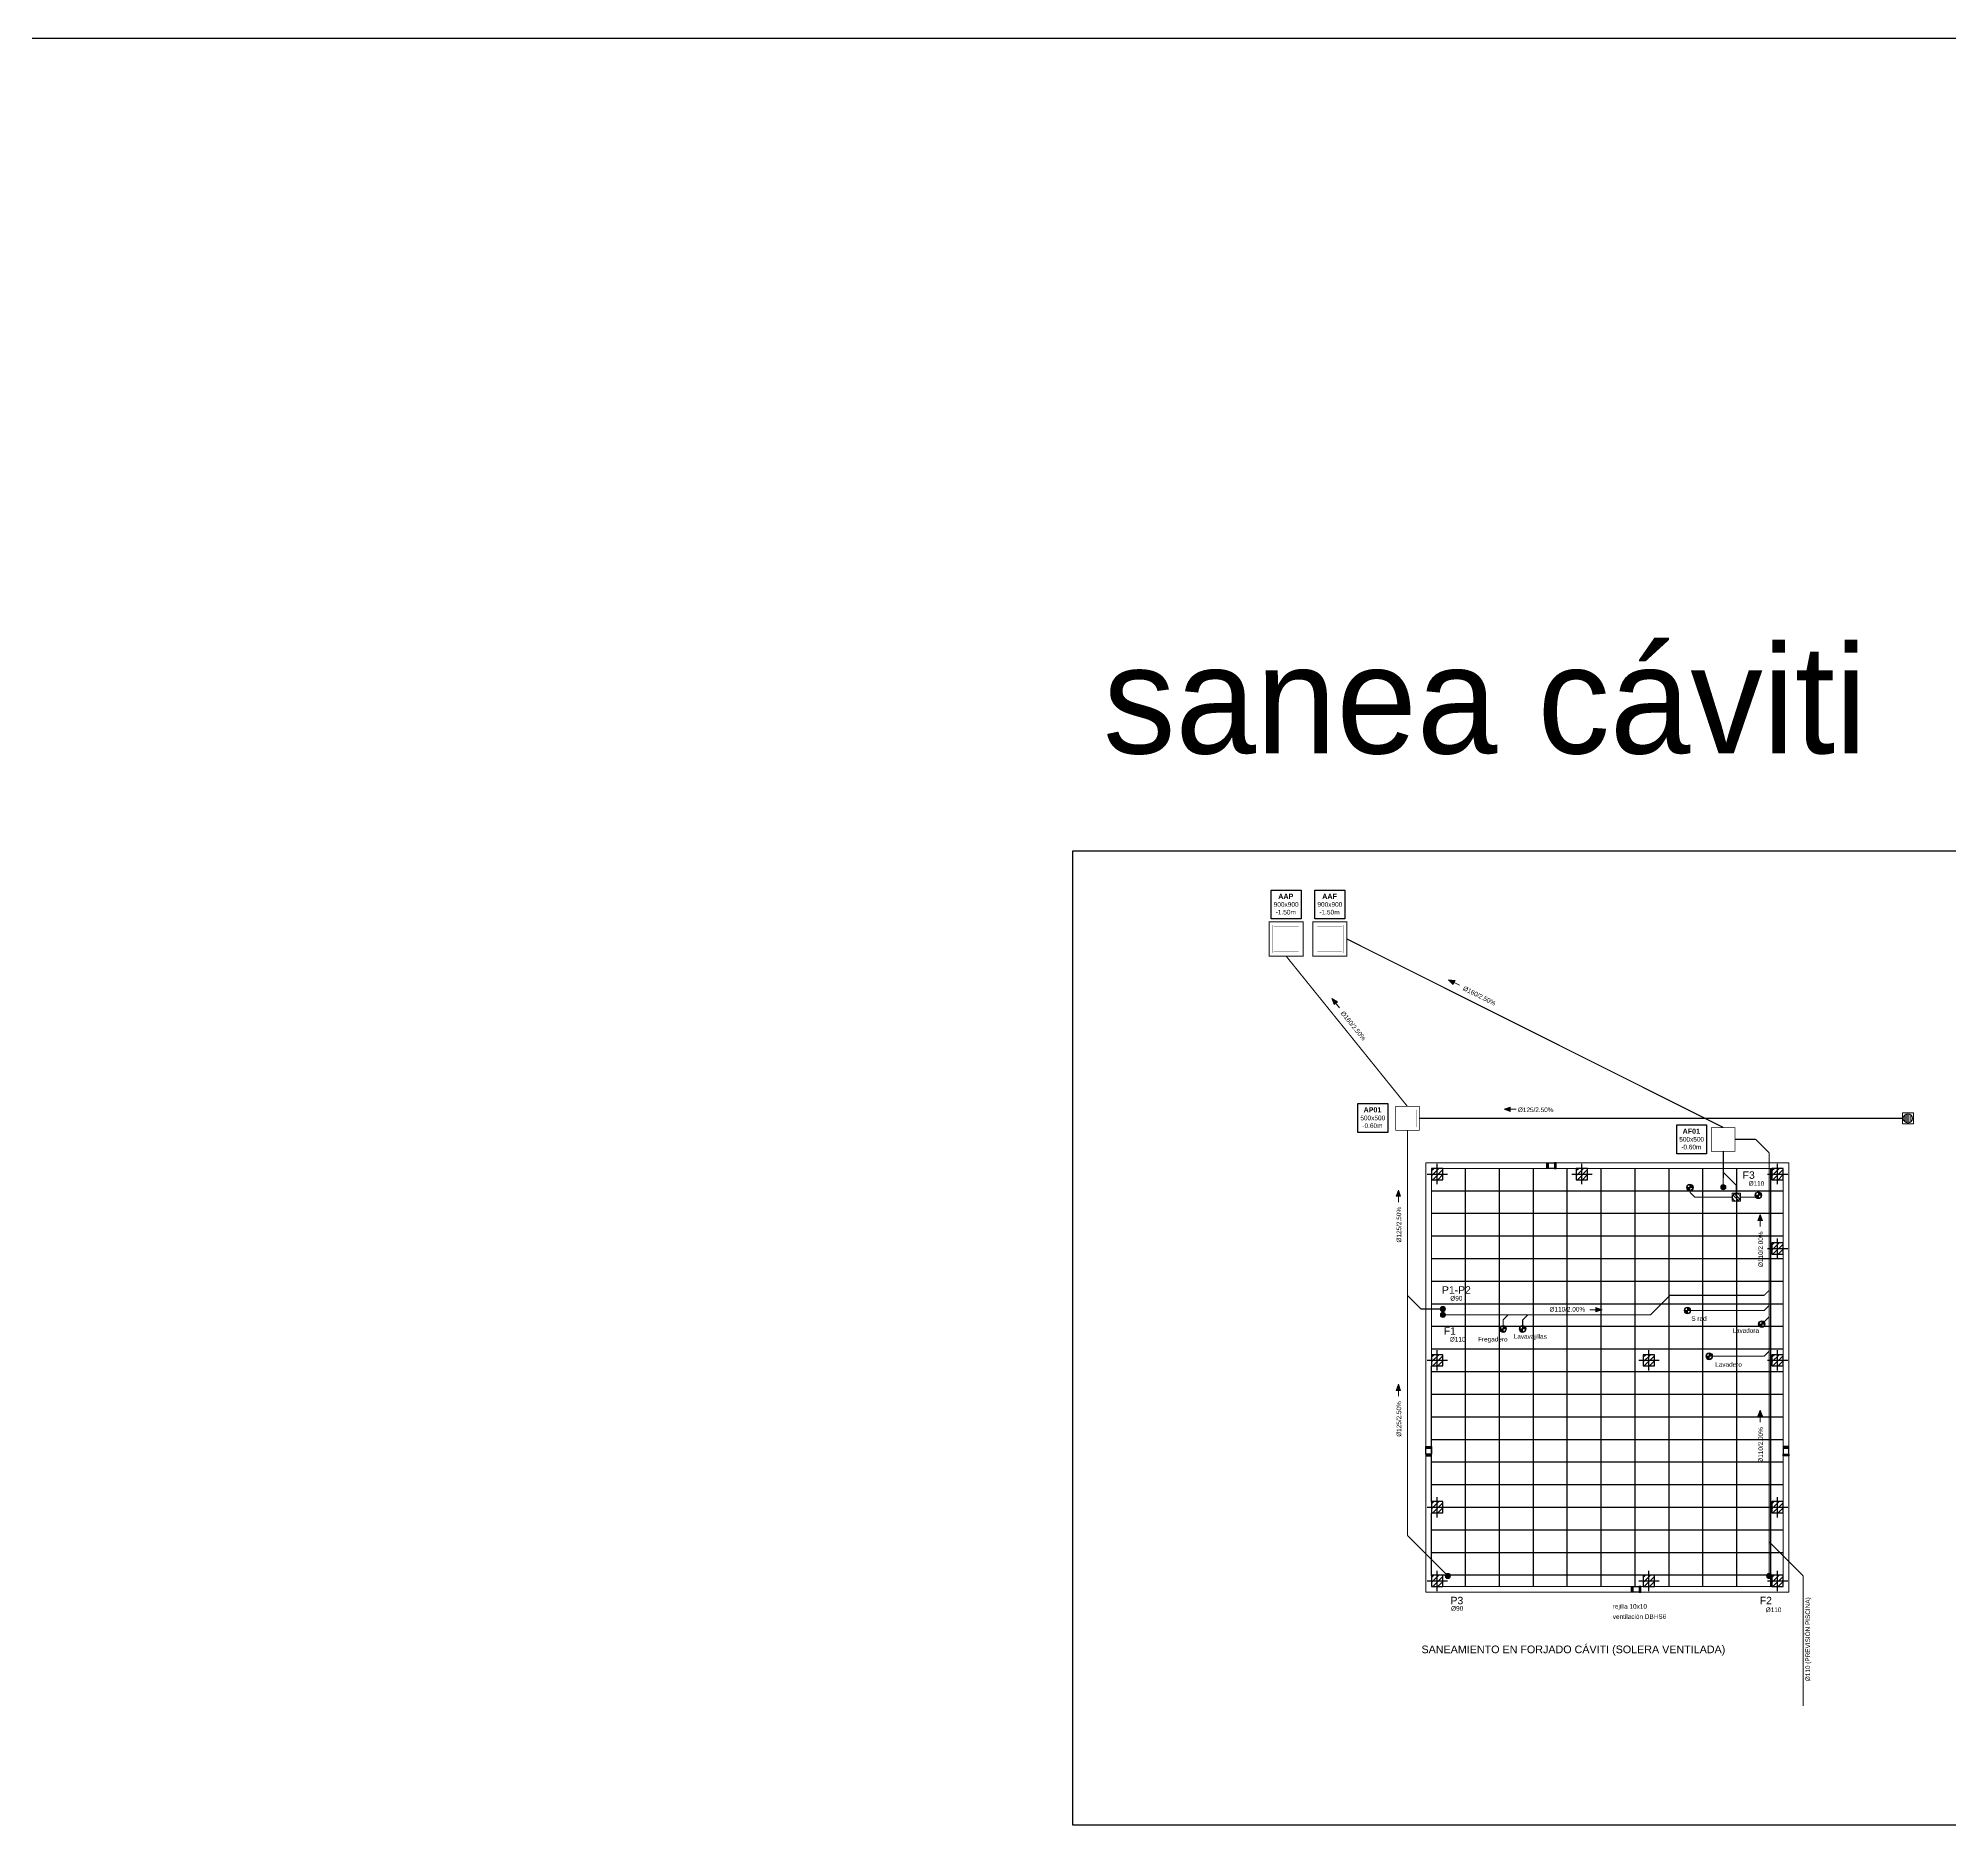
# Model space of a CAD drawing. Header units: millimetres. Extents: x 441156 to 441876, y 4514765 to 4515211.
# Drawn here: x 441236.85 to 441279.12, y 4515058.15 to 4515097.66 of the extents above; entities that cross this region are included whole.
import ezdxf
from ezdxf.enums import TextEntityAlignment as Align

# ---------------------------------------------------------------- set-up
doc = ezdxf.new("R2010")
doc.units = ezdxf.units.MM
doc.linetypes.add('CONTINUA', pattern=[0])
doc.layers.add('01_cartela', color=6, linetype='Continuous', plot=False)
for name, color, linetype in [('01_FECALES', 170, 'Continuous'), ('01_texto cartela', 5, 'Continuous'), ('01_textos', 7, 'Continuous'), ('01_ventanas', 2, 'Continuous'), ('PILAR_EJES', 1, 'Continuous'), ('PILAR_HORMIGON', 2, 'Continuous'), ('PILAR_RAYA', 4, 'Continuous')]:
    doc.layers.add(name, color=color, linetype=linetype)
for name, color, linetype, lineweight in [('01_varios', 4, 'Continuous', 0), ('INGIN SANEAMIENTO BAJANTE FECALES', 10, 'Continuous', 5), ('INGIN SANEAMIENTO BAJANTE PLUVIALES', 170, 'Continuous', 5), ('INGIN SANEAMIENTO ENTERRADO FECALES', 10, 'Continuous', 25), ('INGIN SANEAMIENTO ENTERRADO PLUVIALES', 170, 'Continuous', 25), ('INGIN SANEAMIENTO TEXTO ENTERRADO', 7, 'Continuous', 0), ('Instalaciones_ventilación_extracción', 86, 'Continuous', 25)]:
    doc.layers.add(name, color=color, linetype=linetype, lineweight=lineweight)
doc.layers.add('INGIN SANEAMIENTO INTERIOR', color=7, linetype='Continuous', lineweight=20, true_color=0x046206)
doc.styles.add('Century Gothic_6', font='', dxfattribs={"height": 11})
doc.styles.add('Estilo1', font='swissel.ttf')
doc.styles.add('NIEVES2', font='sanss___.ttf')
doc.styles.add('NIEVES3', font='swisseb.ttf')
doc.styles.get('Century Gothic_6').set_extended_font_data('Century Gothic')
doc.linetypes.add('FLE2', pattern='A,1e-05,[1,fle2.shx,S=1,R=0,X=0,Y=0],-1', length=1.00001)

# ---------------------------------------------------------------- blocks, each defined once
blk = doc.blocks.new('BAJANTE FECALES')
at = {"layer": 'INGIN SANEAMIENTO BAJANTE FECALES', "lineweight": 0}
h = blk.add_hatch(dxfattribs=at)
h.set_pattern_fill('GOST_WOOD', color=256, scale=0.005)
edge = h.paths.add_edge_path(flags=17)
edge.add_arc((57.049, 39.966), 0.0688, 0, 360)
edge = h.paths.add_edge_path()
edge.add_arc((57.049, 39.966), 0.0918, 0, 360)
h = blk.add_hatch(color=256, dxfattribs=at)
h.dxf.hatch_style = 1
edge = h.paths.add_edge_path()
edge.add_arc((57.049, 39.966), 0.0688, 0, 360)
for radius in [0.0918, 0.0688]:
    blk.add_circle((57.049, 39.966), radius, dxfattribs=at)
blk = doc.blocks.new('BOTE_SIFONICO')
at = {"layer": 'INGIN SANEAMIENTO INTERIOR', "ltscale": 0.5}
for p, q in [((-0.062, -0.036), (0.036, 0.062)), ((-0.036, -0.062), (0.062, 0.036))]:
    blk.add_line(p, q, dxfattribs=at)
blk.add_lwpolyline([(-0.075, -0.075), (0.075, -0.075), (0.075, 0.075), (-0.075, 0.075), (-0.075, -0.075)], close=True, dxfattribs=at)
blk.add_circle((0, 0), 0.0712, dxfattribs=at)
blk = doc.blocks.new('SIFON')
at = {"layer": 'INGIN SANEAMIENTO INTERIOR', "linetype": 'Continuous', "lineweight": 0}
h = blk.add_hatch(color=256, dxfattribs=at)
h.dxf.hatch_style = 1
edge = h.paths.add_edge_path()
edge.add_line((1065.928, 523.956), (1065.852, 523.956))
edge.add_arc((1065.928, 523.956), 0.076, 180, 270)
edge.add_line((1065.928, 523.88), (1065.928, 523.956))
edge = h.paths.add_edge_path()
edge.add_line((1065.928, 524.032), (1065.928, 523.956))
edge.add_line((1065.928, 523.956), (1066.004, 523.956))
edge.add_arc((1065.928, 523.956), 0.076, 0, 90)
for points in [[(1065.852, 523.956), (1066.004, 523.956)], [(1065.928, 524.032), (1065.928, 523.88)]]:
    blk.add_lwpolyline(points, dxfattribs=at)
for radius in [0.0891, 0.076]:
    blk.add_circle((1065.928, 523.956), radius, dxfattribs=at)
blk = doc.blocks.new('B PLUVIALES')
at = {"layer": 'INGIN SANEAMIENTO BAJANTE PLUVIALES', "lineweight": 0}
h = blk.add_hatch(color=256, dxfattribs=at)
h.dxf.hatch_style = 1
edge = h.paths.add_edge_path()
edge.add_arc((57.049, 40.386), 0.0688, 0, 360)
for radius in [0.0918, 0.0688]:
    blk.add_circle((57.049, 40.386), radius, dxfattribs=at)
blk = doc.blocks.new('Ejes del pilar')
at = {"layer": 'PILAR_EJES'}
for p, q in [((-0.5, 0), (0.5, 0)), ((0, -0.5), (0, 0.5))]:
    blk.add_line(p, q, dxfattribs=at)
blk = doc.blocks.new('707288125-RAYADO P13')
at = {"layer": 'PILAR_RAYA'}
for p, q in [((-0.00125, -0.00036), (0.00036, 0.00125)), ((-0.00125, 0.00077), (-0.00077, 0.00125)), ((-0.00101, -0.00125), (0.00125, 0.00101)), ((0.00012, -0.00125), (0.00125, -0.00012))]:
    blk.add_line(p, q, dxfattribs=at)
blk = doc.blocks.new('ARQUETA FECALES 1')
at = {"layer": 'INGIN SANEAMIENTO ENTERRADO FECALES'}
for points, const_width in [([(13.525, 21.29), (13.525, 21.824), (14.059, 21.824), (14.059, 21.29)], 0.015), ([(13.574, 21.339), (13.574, 21.775), (14.01, 21.775), (14.01, 21.339)], 0.0015), ([(13.597, 21.362), (13.597, 21.753), (13.988, 21.753), (13.988, 21.362)], 0.0015)]:
    blk.add_lwpolyline(points, close=True, dxfattribs=dict(at, const_width=const_width))

msp = doc.modelspace()

# ---------------------------------------------------------------- hatches: boundary and pattern name
at = {"layer": 'INGIN SANEAMIENTO BAJANTE PLUVIALES', "lineweight": 0}
h = msp.add_hatch(dxfattribs=at)
h.set_pattern_fill('JIS_RC_18', color=256, scale=0.002397, angle=45)
h.set_pattern_definition([(90, (441194.00253, 4515025.477223), (-0.043142653, 9e-18), []), (90, (441194.004225, 4515025.478918), (-0.043142653, 9e-18), []), (90, (441194.00592, 4515025.480612), (-0.043142653, 9e-18), [])])
edge = h.paths.add_edge_path()
edge.add_arc((441278.19823386, 4515073.77457423), 0.10331887, 0, 360)
at = {"layer": 'INGIN SANEAMIENTO TEXTO ENTERRADO'}
h = msp.add_hatch(color=256, dxfattribs=at)
h.dxf.hatch_style = 1
h.paths.add_polyline_path([(441268.18256973, 4515076.82185693), (441268.13878801, 4515076.73445182), (441268.04042219, 4515076.83839164)])
h = msp.add_hatch(color=256, dxfattribs=at)
h.dxf.hatch_style = 1
h.paths.add_polyline_path([(441265.58308973, 4515076.35055198), (441265.50700693, 4515076.28916876), (441265.46059399, 4515076.42453921)])
h = msp.add_hatch(color=256, dxfattribs=at)
h.dxf.hatch_style = 1
h.paths.add_polyline_path([(441269.40337384, 4515073.92569558), (441269.40337384, 4515074.02345289), (441269.26887405, 4515073.97457423)])
h = msp.add_hatch(color=256, dxfattribs=at)
h.dxf.hatch_style = 1
h.paths.add_polyline_path([(441266.97870333, 4515072.05501884), (441266.88094602, 4515072.05501884), (441266.92982468, 4515072.18951864)])
h = msp.add_hatch(color=256, dxfattribs=at)
h.dxf.hatch_style = 1
h.paths.add_polyline_path([(441274.97816657, 4515071.51268831), (441274.88040926, 4515071.51268831), (441274.92928792, 4515071.64718811)])
h = msp.add_hatch(color=256, dxfattribs=at)
h.dxf.hatch_style = 1
h.paths.add_polyline_path([(441271.29785578, 4515069.49174151), (441271.29785578, 4515069.58949882), (441271.43235558, 4515069.54062016)])
h = msp.add_hatch(color=256, dxfattribs=at)
h.dxf.hatch_style = 1
h.paths.add_polyline_path([(441266.97870333, 4515067.75859624), (441266.88094602, 4515067.75859624), (441266.92982468, 4515067.89309604)])
h = msp.add_hatch(color=256, dxfattribs=at)
h.dxf.hatch_style = 1
h.paths.add_polyline_path([(441274.97817603, 4515067.18442335), (441274.88041872, 4515067.18442335), (441274.92929738, 4515067.31892315)])
at = {"layer": 'Instalaciones_ventilación_extracción'}
h = msp.add_hatch(color=256, dxfattribs=at)
h.dxf.hatch_style = 1
h.paths.add_polyline_path([(441270.21132716, 4515072.66776152), (441270.24395919, 4515072.66776152), (441270.24395919, 4515072.79276152), (441270.21132716, 4515072.79276152)])
h = msp.add_hatch(color=256, dxfattribs=at)
h.dxf.hatch_style = 1
h.paths.add_polyline_path([(441270.38330115, 4515072.66776152), (441270.41593318, 4515072.66776152), (441270.41593318, 4515072.79276152), (441270.38330115, 4515072.79276152)])
h = msp.add_hatch(color=256, dxfattribs=at)
h.dxf.hatch_style = 1
h.paths.add_polyline_path([(441267.53929752, 4515066.51588677), (441267.53929752, 4515066.48325475), (441267.66429752, 4515066.48325475), (441267.66429752, 4515066.51588677)])
h = msp.add_hatch(color=256, dxfattribs=at)
h.dxf.hatch_style = 1
h.paths.add_polyline_path([(441267.53929752, 4515066.34391278), (441267.53929752, 4515066.31128076), (441267.66429752, 4515066.31128076), (441267.66429752, 4515066.34391278)])
h = msp.add_hatch(color=256, dxfattribs=at)
h.dxf.hatch_style = 1
h.paths.add_polyline_path([(441275.5642977, 4515066.51588677), (441275.5642977, 4515066.48325475), (441275.4392977, 4515066.48325475), (441275.4392977, 4515066.51588677)])
h = msp.add_hatch(color=256, dxfattribs=at)
h.dxf.hatch_style = 1
h.paths.add_polyline_path([(441275.5642977, 4515066.34391278), (441275.5642977, 4515066.31128076), (441275.4392977, 4515066.31128076), (441275.4392977, 4515066.34391278)])
h = msp.add_hatch(color=256, dxfattribs=at)
h.dxf.hatch_style = 1
h.paths.add_polyline_path([(441272.0843889, 4515063.29276124), (441272.11702093, 4515063.29276124), (441272.11702093, 4515063.41776124), (441272.0843889, 4515063.41776124)])
h = msp.add_hatch(color=256, dxfattribs=at)
h.dxf.hatch_style = 1
h.paths.add_polyline_path([(441272.2563629, 4515063.29276124), (441272.28899492, 4515063.29276124), (441272.28899492, 4515063.41776124), (441272.25636289, 4515063.41776124)])

# ---------------------------------------------------------------- linework, layer by layer
at = {"layer": '01_cartela', "color": 3}
msp.add_lwpolyline([(441259.72072879, 4515079.68556864), (441259.72072879, 4515058.15054463), (441290.35871685, 4515058.15054463), (441290.35871685, 4515079.68556864)], close=True, dxfattribs=at)
at = {"layer": '01_texto cartela', "color": 7}
msp.add_line((441156.6844611, 4515097.66385773), (441652.55003003, 4515097.66385773), dxfattribs=at)
at = {"layer": '01_varios'}
for points in [[(441267.53929752, 4515072.79276096), (441275.5642977, 4515072.79276096), (441275.5642977, 4515063.29276096), (441267.53929752, 4515063.29276096)], [(441267.66429752, 4515072.66776096), (441275.4392977, 4515072.66776096), (441275.4392977, 4515063.41776096), (441267.66429752, 4515063.41776096)]]:
    msp.add_lwpolyline(points, close=True, dxfattribs=at)
at = {"layer": '01_ventanas', "linetype": 'CONTINUA'}
for p, q in [((441268.41429752, 4515063.41584029, -0.00000102), (441268.41429752, 4515072.66584029, -0.00000071)), ((441269.16429752, 4515063.41584029, -0.00000102), (441269.16429752, 4515072.66584029, -0.00000071)), ((441269.91429752, 4515063.41584029, -0.00000102), (441269.91429752, 4515072.66584029, -0.00000071)), ((441270.66429752, 4515063.41584029, -0.00000102), (441270.66429752, 4515072.66776096, 0.00000024)), ((441271.41429752, 4515063.41584029, -0.00000102), (441271.41429752, 4515072.66584029, -0.00000071)), ((441272.16429752, 4515063.41584029, -0.00000102), (441272.16429752, 4515072.66584029, -0.00000071)), ((441272.91429752, 4515063.41584029, -0.00000102), (441272.91429752, 4515072.66584029, -0.00000071)), ((441273.66429752, 4515063.41584029, -0.00000102), (441273.66429752, 4515072.66584029, -0.00000071)), ((441274.41429752, 4515063.41584029, -0.00000102), (441274.41429752, 4515072.66584029, -0.00000071)), ((441275.16429752, 4515063.41584029, -0.00000102), (441275.16429752, 4515072.66584029, -0.00000071)), ((441275.4392977, 4515072.16776096, -0.00000053), (441267.66429752, 4515072.16776096, -0.00000053)), ((441275.4392977, 4515071.66776096, -0.00000053), (441267.66429752, 4515071.66776096, -0.00000053)), ((441275.4392977, 4515071.16776096, -0.00000053), (441267.66429752, 4515071.16776096, -0.00000053)), ((441275.4392977, 4515070.66776096, -0.00000053), (441267.66429752, 4515070.66776096, -0.00000053)), ((441275.4392977, 4515070.16776096, -0.00000053), (441267.66429752, 4515070.16776096, -0.00000053)), ((441275.4392977, 4515069.66776096, -0.00000053), (441267.66429752, 4515069.66776096, -0.00000053)), ((441275.4392977, 4515069.16776096, -0.00000053), (441267.66429752, 4515069.16776096, -0.00000053)), ((441275.4392977, 4515068.66776096, -0.00000027), (441267.66429752, 4515068.66776096, 0.00000001)), ((441267.66429752, 4515065.29583378, -0.00000077), (441267.66429752, 4515068.29583917, -0.00000036)), ((441275.4392977, 4515068.16776096, -0.00000053), (441267.66429752, 4515068.16776096, -0.00000053)), ((441275.4392977, 4515067.66776096, -0.00000053), (441267.66429752, 4515067.66776096, -0.00000053)), ((441275.4392977, 4515067.16776096, -0.00000053), (441267.66429752, 4515067.16776096, -0.00000053)), ((441275.4392977, 4515066.66776096, -0.00000053), (441267.66429752, 4515066.66776096, -0.00000053)), ((441275.4392977, 4515066.16776096, -0.00000053), (441267.66429752, 4515066.16776096, -0.00000053)), ((441275.4392977, 4515065.66776096, -0.00000053), (441267.66429752, 4515065.66776096, -0.00000053)), ((441267.66429752, 4515063.66584001, 0.0000002), (441267.66429752, 4515065.04583378, -0.0000008)), ((441275.18929734, 4515065.16776096, -0.00000027), (441267.91429752, 4515065.16776096, -0.00000052)), ((441275.4392977, 4515064.66776096, -0.00000053), (441267.66429752, 4515064.66776096, -0.00000053)), ((441275.4392977, 4515064.16776096, -0.00000053), (441267.66429752, 4515064.16776096, -0.00000053)), ((441275.4392977, 4515063.66776096, -0.00000027), (441267.91429752, 4515063.66776096))]:
    msp.add_line(p, q, dxfattribs=at)
at = {"layer": 'INGIN SANEAMIENTO BAJANTE PLUVIALES', "lineweight": 0, "elevation": -0.00000053}
msp.add_lwpolyline([(441278.07556865, 4515073.65190902), (441278.07556865, 4515073.89723945), (441278.32089907, 4515073.89723945), (441278.32089907, 4515073.65190902)], close=True, dxfattribs=at)
at = {"layer": 'INGIN SANEAMIENTO BAJANTE PLUVIALES', "lineweight": 0}
msp.add_circle((441278.19823386, 4515073.77457423, -0.00000053), 0.10331887, dxfattribs=at)
at = {"layer": 'INGIN SANEAMIENTO ENTERRADO FECALES', "color": 170}
for points, const_width, elevation in [([(441264.82464245, 4515077.36278937), (441264.06864245, 4515077.36278951), (441264.06864258, 4515078.11878951), (441264.82464258, 4515078.11878937)], 0.02121995, 0.00000034), ([(441264.75476605, 4515077.4326658), (441264.13851887, 4515077.43266591), (441264.13851898, 4515078.04891308), (441264.75476616, 4515078.04891298)], 0.002122, 0.00000034), ([(441264.72303552, 4515077.46439634), (441264.17024941, 4515077.46439644), (441264.17024951, 4515078.01718254), (441264.72303562, 4515078.01718244)], 0.002122, 0.00000034), ([(441267.39231214, 4515073.51207423), (441266.86731214, 4515073.51207433), (441266.86731224, 4515074.03707433), (441267.39231224, 4515074.03707423)], 0.01473608, -0.00000053), ([(441267.34378687, 4515073.56059953), (441266.91583744, 4515073.5605996), (441266.91583751, 4515073.98854903), (441267.34378694, 4515073.98854896)], 0.00147361, -0.00000053), ([(441267.32175177, 4515073.58263463), (441266.93787253, 4515073.58263469), (441266.9378726, 4515073.96651393), (441267.32175184, 4515073.96651387)], 0.00147361, -0.00000053)]:
    msp.add_lwpolyline(points, close=True, dxfattribs=dict(at, const_width=const_width, elevation=elevation))
at = {"layer": 'INGIN SANEAMIENTO ENTERRADO FECALES', "const_width": 0.025}
for points, elevation in [([(441265.79232365, 4515077.74078932), (441274.11406509, 4515073.57238095)], 0.00000034), ([(441274.11362375, 4515072.30988727), (441274.114065, 4515073.04738095)], -0.00000053), ([(441274.37656504, 4515073.3098809), (441274.82929718, 4515073.3098809)], -0.00000053), ([(441274.82929718, 4515073.3098809), (441275.12929652, 4515073.0098809)], -0.00000053), ([(441275.12929652, 4515073.0098809), (441275.12927619, 4515063.70992215)], -0.00000053), ([(441274.40376655, 4515072.29218761), (441274.11652652, 4515072.57942764)], -0.00000053), ([(441273.37953045, 4515072.16997674), (441273.37953045, 4515072.13713246), (441273.48651382, 4515072.03014909), (441274.31376655, 4515072.03014909)], -0.00000053), ([(441274.40376655, 4515072.12014909), (441274.40376655, 4515072.29218761)], -0.00000053), ([(441274.49376655, 4515072.03014909), (441274.82807739, 4515072.03014909)], -0.00000053), ([(441267.97146094, 4515069.42731721), (441272.50149171, 4515069.42731721), (441272.93354994, 4515069.85937544), (441275.01758089, 4515069.85937552), (441275.12928988, 4515069.97108451)], -0.00000106), ([(441273.39815334, 4515069.52461138), (441275.01758802, 4515069.52461138), (441275.12929701, 4515069.63632037)], -0.00000172), ([(441275.01758802, 4515069.27605184), (441275.12928861, 4515069.38775242)], -0.00000172), ([(441273.87958152, 4515068.51275728), (441275.01758802, 4515068.51275728), (441275.12929701, 4515068.62446627)], -0.00000172), ([(441275.88096921, 4515063.65495098), (441275.12927772, 4515064.40664904)], -0.00000053), ([(441275.88096921, 4515063.65495098), (441275.88095663, 4515060.77951003)], -0.00000053)]:
    msp.add_lwpolyline(points, dxfattribs=dict(at, elevation=elevation))
for points in [[(441269.24435034, 4515069.19294287), (441269.24435034, 4515069.31560821), (441269.35605933, 4515069.42731721)], [(441269.67672656, 4515069.19294288), (441269.67672656, 4515069.31560821), (441269.78843555, 4515069.42731721)]]:
    msp.add_lwpolyline(points, dxfattribs=at)
at = {"layer": 'INGIN SANEAMIENTO ENTERRADO PLUVIALES'}
for points, elevation in [([(441264.11665684, 4515078.82301929), (441264.77662806, 4515078.82301929), (441264.77662806, 4515078.18733195), (441264.11665684, 4515078.18733195)], 0.00000034), ([(441266.03389328, 4515074.10048912), (441266.69386451, 4515074.10048912), (441266.69386451, 4515073.46480178), (441266.03389328, 4515073.46480178)], -0.00000053)]:
    msp.add_lwpolyline(points, close=True, dxfattribs=dict(at, elevation=elevation))
at = {"layer": 'INGIN SANEAMIENTO ENTERRADO PLUVIALES', "color": 10}
for points, elevation in [([(441265.08433807, 4515078.82301915), (441265.74430929, 4515078.82301915), (441265.74430929, 4515078.18733182), (441265.08433807, 4515078.18733182)], 0.00000034), ([(441273.08489308, 4515073.62772466), (441273.7448643, 4515073.62772466), (441273.7448643, 4515072.99203733), (441273.08489308, 4515072.99203733)], -0.00000053)]:
    msp.add_lwpolyline(points, close=True, dxfattribs=dict(at, elevation=elevation))
at = {"layer": 'INGIN SANEAMIENTO ENTERRADO PLUVIALES', "const_width": 0.025}
for points, elevation in [([(441264.44664245, 4515077.36278944), (441267.12981224, 4515074.03707428)], 0.00000034), ([(441278.07556865, 4515073.77457423), (441267.39231219, 4515073.77457423)], -0.00000053), ([(441267.12981214, 4515073.51207428), (441267.12981214, 4515064.54721578)], -0.00000053), ([(441267.12981214, 4515069.85804912), (441267.42981214, 4515069.55804912), (441267.85713855, 4515069.55804912)], -0.00000053), ([(441267.98384789, 4515063.69318003), (441267.12981214, 4515064.54721578)], -0.00000053)]:
    msp.add_lwpolyline(points, dxfattribs=dict(at, elevation=elevation))
at = {"layer": 'INGIN SANEAMIENTO TEXTO ENTERRADO'}
for p, q in [((441268.04042219, 4515076.83839164, 0.00000034), (441268.27862337, 4515076.7190753, 0.00000034)), ((441265.46059399, 4515076.42453921, 0.00000034), (441265.62787887, 4515076.21719419, 0.00000034)), ((441269.26887405, 4515073.97457423, -0.00000053), (441269.53528761, 4515073.97457423, -0.00000053)), ((441266.92982468, 4515072.18951864, -0.00000053), (441266.92982468, 4515071.92310507, -0.00000053)), ((441274.92928792, 4515071.64718811, -0.00000053), (441274.92928792, 4515071.38077455, -0.00000053)), ((441271.43235558, 4515069.54062016, -0.00000155), (441271.16594201, 4515069.54062016, -0.00000155)), ((441266.92982468, 4515067.89309604, -0.00000053), (441266.92982468, 4515067.62668248, -0.00000053)), ((441274.92929738, 4515067.31892315, -0.00000053), (441274.92929738, 4515067.05250959, -0.00000053))]:
    msp.add_line(p, q, dxfattribs=at)
for points, elevation in [([(441268.18256973, 4515076.82185693), (441268.13878801, 4515076.73445182), (441268.04042219, 4515076.83839164), (441268.18256973, 4515076.82185693)], 0.00000034), ([(441265.58308973, 4515076.35055198), (441265.50700693, 4515076.28916876), (441265.46059399, 4515076.42453921), (441265.58308973, 4515076.35055198)], 0.00000034), ([(441269.40337384, 4515073.92569558), (441269.40337384, 4515074.02345289), (441269.26887405, 4515073.97457423), (441269.40337384, 4515073.92569558)], -0.00000053), ([(441266.97870333, 4515072.05501884), (441266.88094602, 4515072.05501884), (441266.92982468, 4515072.18951864), (441266.97870333, 4515072.05501884)], -0.00000053), ([(441274.97816657, 4515071.51268831), (441274.88040926, 4515071.51268831), (441274.92928792, 4515071.64718811), (441274.97816657, 4515071.51268831)], -0.00000053), ([(441271.29785578, 4515069.49174151), (441271.29785578, 4515069.58949882), (441271.43235558, 4515069.54062016), (441271.29785578, 4515069.49174151)], -0.00000155), ([(441266.97870333, 4515067.75859624), (441266.88094602, 4515067.75859624), (441266.92982468, 4515067.89309604), (441266.97870333, 4515067.75859624)], -0.00000053), ([(441274.97817603, 4515067.18442335), (441274.88041872, 4515067.18442335), (441274.92929738, 4515067.31892315), (441274.97817603, 4515067.18442335)], -0.00000053)]:
    msp.add_lwpolyline(points, dxfattribs=dict(at, elevation=elevation))
at = {"layer": 'Instalaciones_ventilación_extracción'}
for points, elevation in [([(441270.21132716, 4515072.79276152), (441270.24395919, 4515072.79276152), (441270.24395919, 4515072.66776152), (441270.21132716, 4515072.66776152)], -0.00000053), ([(441270.24395919, 4515072.79276152), (441270.38330115, 4515072.79276152), (441270.38330115, 4515072.66776152), (441270.24395919, 4515072.66776152)], -0.00000053), ([(441270.41593318, 4515072.79276152), (441270.38330115, 4515072.79276152), (441270.38330115, 4515072.66776152), (441270.41593318, 4515072.66776152)], -0.00000053), ([(441267.66429752, 4515066.51588677), (441267.66429752, 4515066.48325475), (441267.53929752, 4515066.48325475), (441267.53929752, 4515066.51588677)], -0.00000053), ([(441267.66429752, 4515066.48325475), (441267.66429752, 4515066.34391278), (441267.53929752, 4515066.34391278), (441267.53929752, 4515066.48325475)], -0.00000053), ([(441267.66429752, 4515066.31128076), (441267.66429752, 4515066.34391278), (441267.53929752, 4515066.34391278), (441267.53929752, 4515066.31128076)], -0.00000053), ([(441275.4392977, 4515066.51588677), (441275.4392977, 4515066.48325475), (441275.5642977, 4515066.48325475), (441275.5642977, 4515066.51588677)], 0.00002381), ([(441275.4392977, 4515066.48325475), (441275.4392977, 4515066.34391278), (441275.5642977, 4515066.34391278), (441275.5642977, 4515066.48325475)], 0.00002381), ([(441275.4392977, 4515066.31128076), (441275.4392977, 4515066.34391278), (441275.5642977, 4515066.34391278), (441275.5642977, 4515066.31128076)], 0.00002381), ([(441272.0843889, 4515063.41776124), (441272.11702093, 4515063.41776124), (441272.11702093, 4515063.29276124), (441272.0843889, 4515063.29276124)], -0.00000053), ([(441272.11702093, 4515063.41776124), (441272.2563629, 4515063.41776124), (441272.2563629, 4515063.29276124), (441272.11702093, 4515063.29276124)], -0.00000053), ([(441272.28899492, 4515063.41776124), (441272.2563629, 4515063.41776124), (441272.2563629, 4515063.29276124), (441272.28899492, 4515063.29276124)], -0.00000053)]:
    msp.add_lwpolyline(points, close=True, dxfattribs=dict(at, elevation=elevation))
at = {"layer": 'PILAR_HORMIGON'}
for points in [[(441267.66429752, 4515072.41776096), (441267.91429752, 4515072.41776096), (441267.91429752, 4515072.66776096), (441267.66429752, 4515072.66776096), (441267.66429752, 4515072.41776096)], [(441270.86429752, 4515072.41776096), (441271.11429752, 4515072.41776096), (441271.11429752, 4515072.66776096), (441270.86429752, 4515072.66776096), (441270.86429752, 4515072.41776096)], [(441275.1892977, 4515072.41776096), (441275.4392977, 4515072.41776096), (441275.4392977, 4515072.66776096), (441275.1892977, 4515072.66776096), (441275.1892977, 4515072.41776096)], [(441275.18929733, 4515070.76776124), (441275.43929733, 4515070.76776124), (441275.43929733, 4515071.01776124), (441275.18929733, 4515071.01776124), (441275.18929733, 4515070.76776124)], [(441267.66429752, 4515068.29776012), (441267.91429752, 4515068.29776012), (441267.91429752, 4515068.54776012), (441267.66429752, 4515068.54776012), (441267.66429752, 4515068.29776012)], [(441272.34413593, 4515068.29776012), (441272.59413593, 4515068.29776012), (441272.59413593, 4515068.54776012), (441272.34413593, 4515068.54776012), (441272.34413593, 4515068.29776012)], [(441275.18929733, 4515068.29776096), (441275.43929733, 4515068.29776096), (441275.43929733, 4515068.54776096), (441275.18929733, 4515068.54776096), (441275.18929733, 4515068.29776096)], [(441267.66429752, 4515065.04775473), (441267.91429752, 4515065.04775473), (441267.91429752, 4515065.29775473), (441267.66429752, 4515065.29775473), (441267.66429752, 4515065.04775473)], [(441275.18929734, 4515065.04775473), (441275.43929734, 4515065.04775473), (441275.43929734, 4515065.29775473), (441275.18929734, 4515065.29775473), (441275.18929734, 4515065.04775473)], [(441267.66429752, 4515063.41776096), (441267.91429752, 4515063.41776096), (441267.91429752, 4515063.66776096), (441267.66429752, 4515063.66776096), (441267.66429752, 4515063.41776096)], [(441272.34413593, 4515063.41776096), (441272.59413593, 4515063.41776096), (441272.59413593, 4515063.66776096), (441272.34413593, 4515063.66776096), (441272.34413593, 4515063.41776096)], [(441275.1892977, 4515063.41776096), (441275.4392977, 4515063.41776096), (441275.4392977, 4515063.66776096), (441275.1892977, 4515063.66776096), (441275.1892977, 4515063.41776096)]]:
    msp.add_lwpolyline(points, close=True, dxfattribs=at)

# ---------------------------------------------------------------- block references
at = {"layer": '01_FECALES', "color": 120, "xscale": -1.20000000001267, "yscale": 1.20000000001267, "zscale": 1.20000000001267}
msp.add_blockref('BOTE_SIFONICO', (441274.40376655, 4515072.03014909, -0.00000053), dxfattribs=at)
at = {"layer": 'INGIN SANEAMIENTO BAJANTE FECALES', "color": 2, "xscale": -0.6229536188298805, "yscale": 0.6229536188298805, "zscale": 0.6229536188298805}
msp.add_blockref('BAJANTE FECALES', (441309.6531277, 4515047.3556212, -0.00000053), dxfattribs=at)
for p, rotation in [((441232.37546956, 4515094.32442606, -0.00000106), 180), ((441250.23218853, 4515028.11393078, -0.00000053), 270)]:
    msp.add_blockref('BAJANTE FECALES', p, dxfattribs=dict(at, rotation=rotation))
at = {"layer": 'INGIN SANEAMIENTO BAJANTE PLUVIALES', "xscale": 0.6229536188298805, "yscale": 0.6229536188298805, "zscale": 0.6229536188298805, "rotation": 90}
for p in [(441293.07304983, 4515034.01921894, -0.00000549), (441293.07310475, 4515034.01921894, -0.00000053), (441293.18301705, 4515028.11393078, -0.00000053)]:
    msp.add_blockref('B PLUVIALES', p, dxfattribs=at)
at = {"layer": 'INGIN SANEAMIENTO ENTERRADO FECALES'}
for p, xscale, yscale, zscale, rotation in [((441295.91047686, 4515058.22950252, 0.00000034), 1.414663551485792, 1.414663551485792, 1.414663551485792, 90.0000034152538), ((441295.29194599, 4515059.7603712, -0.00000053), 0.9824052440873557, 0.9824052440873557, 0.9824052440873557, 89.9999897624014)]:
    msp.add_blockref('ARQUETA FECALES 1', p, dxfattribs=dict(at, xscale=xscale, yscale=yscale, zscale=zscale, rotation=rotation))
at = {"layer": 'INGIN SANEAMIENTO INTERIOR', "linetype": 'FLE2', "xscale": 0.8456383966016479, "yscale": 0.8456383966016479, "zscale": 0.8456383966016479}
for p in [(440371.98705475, 4514629.16762089, -0.00000053), (440373.49954326, 4514628.99644786, -0.00000073), (440371.9330459, 4514626.44694043, -0.00000172), (440367.85460757, 4514626.03990724), (440368.28698379, 4514626.03990724), (440373.57455438, 4514626.14509001, -0.00000172), (440372.41447407, 4514625.43508632, -0.00000172)]:
    msp.add_blockref('SIFON', p, dxfattribs=at)
at = {"layer": 'PILAR_EJES', "xscale": 0.4500000000000001, "yscale": 0.4500000000000001}
for p in [(441267.78929752, 4515072.54276096), (441270.98929752, 4515072.54276096), (441275.3142977, 4515072.54276096, 0.00000222), (441275.31429733, 4515070.89276124, -0.00000275), (441267.78929752, 4515068.42276012), (441272.46913593, 4515068.42276012, -0.00000053), (441275.31429733, 4515068.42276096, -0.00000275), (441267.78929752, 4515065.17275473, -0.00000053), (441275.31429734, 4515065.17275473, 0.00002381), (441267.78929752, 4515063.54276096), (441272.46913593, 4515063.54276096), (441275.3142977, 4515063.54276096, 0.00000222)]:
    msp.add_blockref('Ejes del pilar', p, dxfattribs=at)
at = {"layer": 'PILAR_RAYA', "xscale": 100, "yscale": 100, "zscale": 100}
for p in [(441267.78929752, 4515072.54276124), (441270.98929752, 4515072.54276124), (441275.3142977, 4515072.54276124, 0.00000222), (441275.31429733, 4515070.89276152, -0.00000275), (441267.78929752, 4515068.4227604), (441272.46913593, 4515068.4227604, -0.00000053), (441275.31429733, 4515068.42276124, -0.00000275), (441267.78929752, 4515065.17275501, -0.00000053), (441275.31429734, 4515065.17275501, 0.00002381), (441267.78929752, 4515063.54276124), (441272.46913593, 4515063.54276124), (441275.3142977, 4515063.54276124, 0.00000222)]:
    msp.add_blockref('707288125-RAYADO P13', p, dxfattribs=at)

# ---------------------------------------------------------------- texts
at = {"layer": '01_cartela', "color": 3, "insert": (441260.3999918, 4515084.23718901), "char_height": 2.3928733831, "width": 70.1854420962, "attachment_point": 1, "style": 'Century Gothic_6'}
msp.add_mtext('sanea cáviti', dxfattribs=at)
at = {"layer": '01_textos', "color": 5, "style": 'Estilo1'}
msp.add_text('SANEAMIENTO EN FORJADO CÁVITI (SOLERA VENTILADA)', height=0.1697265748, dxfattribs=at).set_placement((441267.44028074, 4515061.9447134, -0.00000053))
at = {"layer": 'INGIN SANEAMIENTO BAJANTE FECALES', "color": 10, "style": 'NIEVES2'}
for s, p in [('F3', (441274.54222371, 4515072.43780512, -0.0000013)), ('F1', (441267.9347884, 4515068.99046059, -0.00000053)), ('F2', (441274.92062349, 4515063.02799658, 0.00000005))]:
    msp.add_text(s, height=0.164465438, dxfattribs=at).set_placement(p)
at = {"layer": 'INGIN SANEAMIENTO BAJANTE PLUVIALES', "style": 'NIEVES2'}
msp.add_text('P1-P2', height=0.164465438, dxfattribs=at).set_placement((441267.89308746, 4515069.89754561, -0.00000053))
msp.add_text('P3', height=0.164465438, dxfattribs=at).set_placement((441268.22317135, 4515063.02799658, 0.00000005), align=Align.CENTER)
at = {"layer": 'INGIN SANEAMIENTO ENTERRADO PLUVIALES'}
for s, height, style, p in [('900x900', 0.102686303, 'Estilo1', (441264.44664245, 4515078.45460319, 0.00000034)), ('AAP', 0.112841979, 'NIEVES3', (441264.43928469, 4515078.62917514, 0.00000034)), ('-1.50m', 0.102686303, 'Estilo1', (441264.43895283, 4515078.2834763, 0.00000034)), ('500x500', 0.102686303, 'Estilo1', (441266.3638789, 4515073.73207302, -0.00000053)), ('AP01', 0.112841979, 'NIEVES3', (441266.35652113, 4515073.90664497, -0.00000053)), ('-0.60m', 0.102686303, 'Estilo1', (441266.35618928, 4515073.56094613, -0.00000053))]:
    msp.add_text(s, height=height, rotation=0.020029945, dxfattribs=dict(at, style=style)).set_placement(p, align=Align.CENTER)
at = {"layer": 'INGIN SANEAMIENTO ENTERRADO PLUVIALES', "color": 10}
for s, height, style, p in [('900x900', 0.102686303, 'Estilo1', (441265.41432368, 4515078.45460306, 0.00000034)), ('AAF', 0.112841979, 'NIEVES3', (441265.40696591, 4515078.62917501, 0.00000034)), ('-1.50m', 0.102686303, 'Estilo1', (441265.40663406, 4515078.28347617, 0.00000034)), ('500x500', 0.102686303, 'Estilo1', (441273.41487869, 4515073.25930857, -0.00000053)), ('AF01', 0.112841979, 'NIEVES3', (441273.40752093, 4515073.43388052, -0.00000053)), ('-0.60m', 0.102686303, 'Estilo1', (441273.40718908, 4515073.08818168, -0.00000053))]:
    msp.add_text(s, height=height, rotation=0.020029945, dxfattribs=dict(at, style=style)).set_placement(p, align=Align.CENTER)
at = {"layer": 'INGIN SANEAMIENTO TEXTO ENTERRADO', "style": 'Estilo1'}
for s, p in [('ventilación DBHS6', (441271.67063714, 4515062.70408927, -0.00000226)), ('rejilla 10x10', (441271.67063714, 4515062.93005113, -0.00000226))]:
    msp.add_text(s, height=0.10125, rotation=0.020029945, dxfattribs=at).set_placement(p)
for s, width, insert, char_height, attachment_point, rotation in [('\\pi-0.13221;Ø160/2.50%', 0.5900810399, (441268.48625579, 4515076.60075865, 0.00000034), 0.10125, 4, 333.413475796), ('\\pi-0.13221;Ø160/2.50%', 0.5900810399, (441265.76776124, 4515076.02343409, 0.00000034), 0.10125, 4, 308.916438765), ('\\pi-0.13221;Ø125/2.50%', 0.5900810399, (441269.70455345, 4515073.96177751, -0.00000053), 0.10125, 4, 0.020029945), ('Ø110', 0.5900810399, (441275.02080351, 4515072.33340305, -0.0000013), 0.10125, 6, 359.979970055), ('\\pi-0.13221;Ø125/2.50%', 0.5900810399, (441266.94262141, 4515071.16053645, -0.00000053), 0.10125, 4, 90.020029945), ('\\pi-0.13221;Ø110/2.00%', 0.5900810399, (441274.94208465, 4515070.61820593, -0.00000053), 0.10125, 4, 90.020029945), ('Ø90', 0.5900810399, (441268.34465973, 4515069.79314353, -0.00000053), 0.10125, 6, 359.979970055), ('\\pi-0.13221;Ø110/2.00%', 0.5900810399, (441270.40337339, 4515069.54997521, -0.00000155), 0.10125, 4, 0.020029945), ('S rad', 0.5900810399, (441273.74537297, 4515069.34565818, -0.00000172), 0.10125, 6, 359.979970055), ('Lavadora', 0.5900810399, (441274.90502993, 4515069.08058018, -0.00000222), 0.10125, 6, 359.979970055), ('Ø110', 0.5900810399, (441268.4133682, 4515068.88605851, -0.00000053), 0.10125, 6, 359.979970055), ('Fregadero', 0.5900810399, (441269.34344147, 4515068.87492507, -0.00000102), 0.10125, 6, 359.979970055), ('Lavavajillas', 0.5900810399, (441270.2118851, 4515068.93615747, -0.00000155), 0.10125, 6, 359.979970055), ('Lavadero', 0.5900810399, (441274.52494585, 4515068.3304197, -0.00000172), 0.10125, 6, 359.979970055), ('\\pi-0.13221;Ø125/2.50%', 0.5900810399, (441266.94262141, 4515066.86411386, -0.00000053), 0.10125, 4, 90.020029945), ('\\pi-0.13221;Ø110/2.00%', 0.5900810399, (441274.94209411, 4515066.28994096, -0.00000053), 0.10125, 4, 90.020029945), ('Ø90', 0.5900810399, (441268.2295819, 4515062.93492177, 0.00000005), 0.102375, 5, 0.020029945), ('Ø110', 0.5900810399, (441275.39920329, 4515062.90371445, 0.00000005), 0.10125, 6, 359.979970055), ('Ø110 (PREVISIÓN PISCINA)', 2.8089602498, (441275.99705816, 4515063.18140498, -0.00000077), 0.10125, 6, 89.979970055)]:
    msp.add_mtext_dynamic_manual_height_columns(s, width=width, gutter_width=12.5, heights=[0], dxfattribs=dict(at, insert=insert, char_height=char_height, attachment_point=attachment_point, rotation=rotation))

doc.saveas('drawing.dxf')
